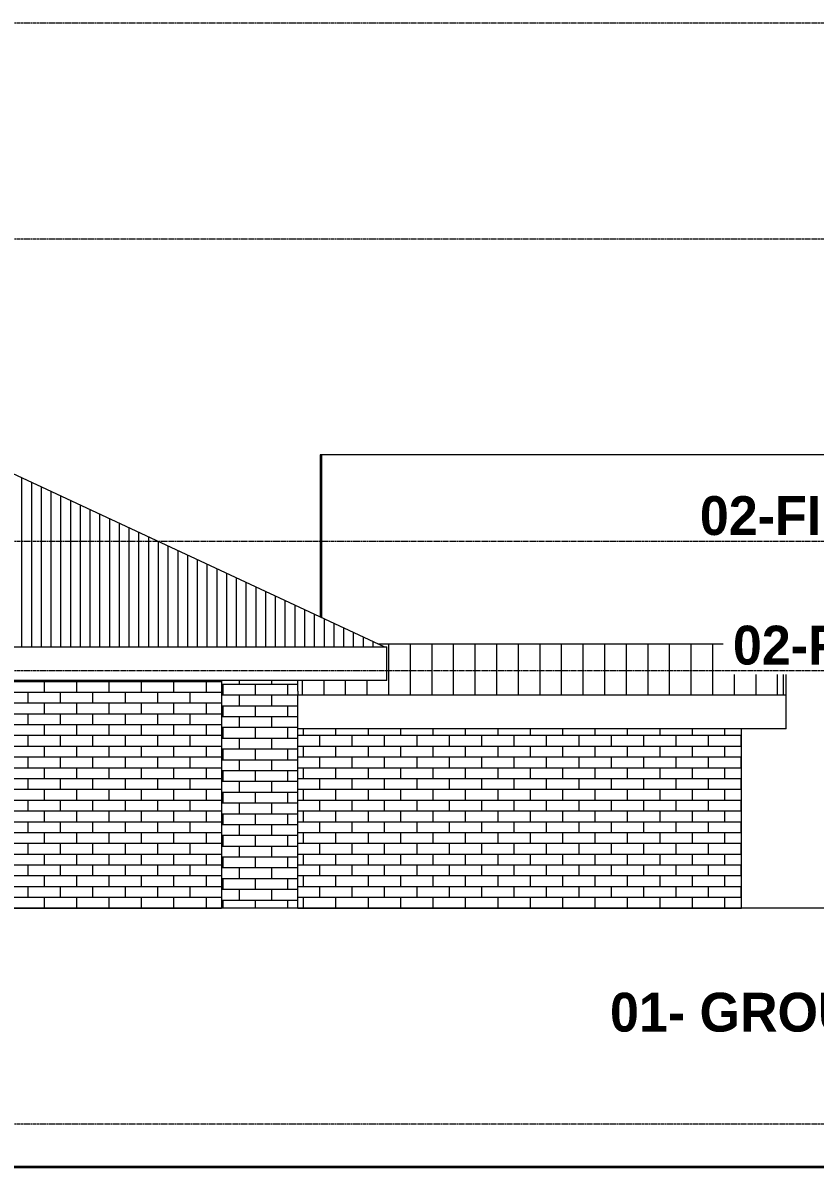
# Model space of a CAD drawing. Header units: inches. Extents: x 22 to 382261, y 22 to 371281.
# Drawn here: x 321775 to 327276, y 141619 to 149569 of the extents above; entities that cross this region are included whole.
import ezdxf

# ---------------------------------------------------------------- set-up
doc = ezdxf.new("R2010")
doc.units = ezdxf.units.IN
doc.header["$MEASUREMENT"] = 0
doc.linetypes.add('Grid Line 1_2_', pattern=[22.225, 12.7, -3.175, 3.175, -3.175])
for name, color, linetype, lineweight in [('A-FLOR', 192, 'Continuous', 9), ('A-FLOR-LEVL', 51, 'Continuous', 9), ('A-GLAZ-CURT', 52, 'Continuous', 9), ('A-ROOF', 132, 'Continuous', 9), ('A-ROOF-OTLN', 132, 'Continuous', 9), ('A-ROOF-PATT', 132, 'Continuous', 9), ('A-WALL', 113, 'Continuous', 9), ('A-WALL-PATT', 111, 'Continuous', 9), ('Q-CASE', 31, 'Continuous', 9)]:
    doc.layers.add(name, color=color, linetype=linetype, lineweight=lineweight)
doc.styles.add('Century Gothic_B', font='GOTHICB.TTF', dxfattribs={"height": 510})

# ---------------------------------------------------------------- blocks, each defined once
blk = doc.blocks.new('Casework 23 - Casework 23-687365-Left Side Elevation')
at = {"layer": 'Q-CASE'}
h = blk.add_hatch(dxfattribs=at)
h.set_pattern_fill('FP_8', color=256, style=0, pattern_type=2)
h.set_pattern_definition([(0, (-609.6, 300), (0, 75), []), (90, (-609.6, 300), (-112.5, 75), [75, -75])])
h.paths.add_polyline_path([(26698.8, 1800), (27228.8, 1800), (27228.8, 3380.5), (26698.8, 3380.5), (26698.8, 1807.5)])
for p, q in [((26698.8, 3380.5), (26698.8, 1800)), ((27228.8, 3306.8), (27228.8, 3380.5)), ((27228.8, 1800), (27228.8, 3045.6))]:
    blk.add_line(p, q, dxfattribs=at)
blk = doc.blocks.new('System Panel - Glazed-836453-Left Side Elevation')
at = {"layer": 'A-GLAZ-CURT'}
for p, q in [((27393.2, 4950), (27383.7, 4950)), ((27383.7, 4950), (27383.7, 3823.1))]:
    blk.add_line(p, q, dxfattribs=at)
blk = doc.blocks.new('System Panel - Glazed-836405-Left Side Elevation')
at = {"layer": 'A-GLAZ-CURT'}
for p, q in [((33822.6, 4950), (27393.2, 4950)), ((27393.2, 4950), (27393.2, 3818.6))]:
    blk.add_line(p, q, dxfattribs=at)

msp = doc.modelspace()

# ---------------------------------------------------------------- hatches: boundary and pattern name
at = {"layer": 'A-ROOF-PATT'}
h = msp.add_hatch(dxfattribs=at)
h.set_pattern_fill('FP_6', color=256, style=0, pattern_type=2)
h.set_pattern_definition([(90, (308355.19, 148230.58), (-67.742, 4e-15), [])])
h.paths.add_polyline_path([(321309.9, 145235), (324281.4, 145236.2), (321209, 146668.9), (318134, 145235), (321196.4, 145235)])
h = msp.add_hatch(dxfattribs=at)
h.set_pattern_fill('FP_10', color=256, style=0, pattern_type=2)
h.set_pattern_definition([(90, (295965.7, 143830.3), (-150, 9e-15), [])])
h.paths.add_polyline_path([(324374.9, 144900), (327056.4, 144900), (327056.4, 145256.1), (324238.6, 145256.1), (324284, 145235), (324303, 145235), (324303, 145000), (323684, 145000), (323684, 144900), (324303, 144900)])
at = {"layer": 'A-WALL-PATT'}
h = msp.add_hatch(dxfattribs=at)
h.set_pattern_fill('FP_2', color=256, style=0, pattern_type=2)
h.set_pattern_definition([(0, (326648.995, 141919.45), (0, 75), []), (90, (326649, 141919.45), (-112.5, 75), [75, -75])])
h.paths.add_polyline_path([(323807.3, 143419.4), (326764, 143419.4), (326764, 144665), (323684, 144665), (323684, 143419.4), (323693.8, 143419.4)])
h.paths.add_polyline_path([(319380.1, 143419.4), (323154, 143419.4), (323154, 145000), (319254, 145000), (319254, 143419.4)])

# ---------------------------------------------------------------- linework, layer by layer
at = {"layer": 'A-FLOR', "lineweight": 35}
msp.add_line((330277.8, 141619.4), (272156.9, 141619.4), dxfattribs=at)
at = {"layer": 'A-FLOR-LEVL', "linetype": 'Grid Line 1_2_'}
for p, q in [((274645.6, 149569.4), (329824.2, 149569.4)), ((274645.6, 148069.4), (329824.2, 148069.4)), ((274645.6, 141919.4), (327919.2, 141919.4)), ((274645.6, 141619.4), (327919.2, 141619.4))]:
    msp.add_line(p, q, dxfattribs=at)
at = {"layer": 'A-ROOF'}
for p, q in [((324284, 145235), (321209, 146668.9)), ((327056.4, 144900), (327056.4, 145256.1)), ((323684, 144926.3), (323684, 144900))]:
    msp.add_line(p, q, dxfattribs=at)
at = {"layer": 'A-ROOF-OTLN'}
for p, q in [((324238.6, 145256.1), (327075.4, 145256.1)), ((327075.4, 144665), (327075.4, 145256.1)), ((318134, 145235), (324303, 145235)), ((324303, 145000), (324303, 145235)), ((324303, 145000), (318134, 145000)), ((323684, 144665), (323684, 144900)), ((323684, 144900), (327075.4, 144900)), ((327075.4, 144665), (323684, 144665))]:
    msp.add_line(p, q, dxfattribs=at)
at = {"layer": 'A-WALL'}
for p, q in [((326764, 143419.4), (326764, 144665)), ((330277.8, 143419.4), (318347.8, 143419.4))]:
    msp.add_line(p, q, dxfattribs=at)

# ---------------------------------------------------------------- block references
at = {"layer": 'A-GLAZ-CURT'}
for name in ['System Panel - Glazed-836453-Left Side Elevation', 'System Panel - Glazed-836405-Left Side Elevation']:
    msp.add_blockref(name, (296455.2, 141619.4), dxfattribs=at)
at = {"layer": 'Q-CASE'}
msp.add_blockref('Casework 23 - Casework 23-687365-Left Side Elevation', (296455.2, 141619.4), dxfattribs=at)

# ---------------------------------------------------------------- texts
at = {"layer": 'A-FLOR-LEVL', "insert": (325851.7, 142830.9), "char_height": 270, "width": 4268.986, "attachment_point": 1, "style": 'Century Gothic_B', "bg_fill": 3, "box_fill_scale": 1.25, "bg_fill_color": 256, "bg_fill_true_color": 13158600, "bg_fill_transparency": 0}
msp.add_mtext('01- GROUND FLOOR', dxfattribs=at)

# ---------------------------------------------------------------- next in the draw order: texts
at = {"layer": 'A-FLOR-LEVL', "char_height": 270, "attachment_point": 1, "style": 'Century Gothic_B', "bg_fill": 3, "box_fill_scale": 1.25, "bg_fill_color": 256, "bg_fill_true_color": 13158600, "bg_fill_transparency": 0}
for s, insert, width in [('02-FIRST FLOOR "', (326475.7, 146281.2), 3511.391), ('02-FIRST FLOOR', (326705.2, 145381.2), 3234.809)]:
    msp.add_mtext(s, dxfattribs=dict(at, insert=insert, width=width))

# ---------------------------------------------------------------- next in the draw order: linework, layer by layer
at = {"layer": 'A-FLOR-LEVL', "linetype": 'Grid Line 1_2_'}
for p, q in [((274645.6, 145969.4), (329824.2, 145969.4)), ((274645.6, 145069.4), (329824.2, 145069.4))]:
    msp.add_line(p, q, dxfattribs=at)

doc.saveas('drawing.dxf')
